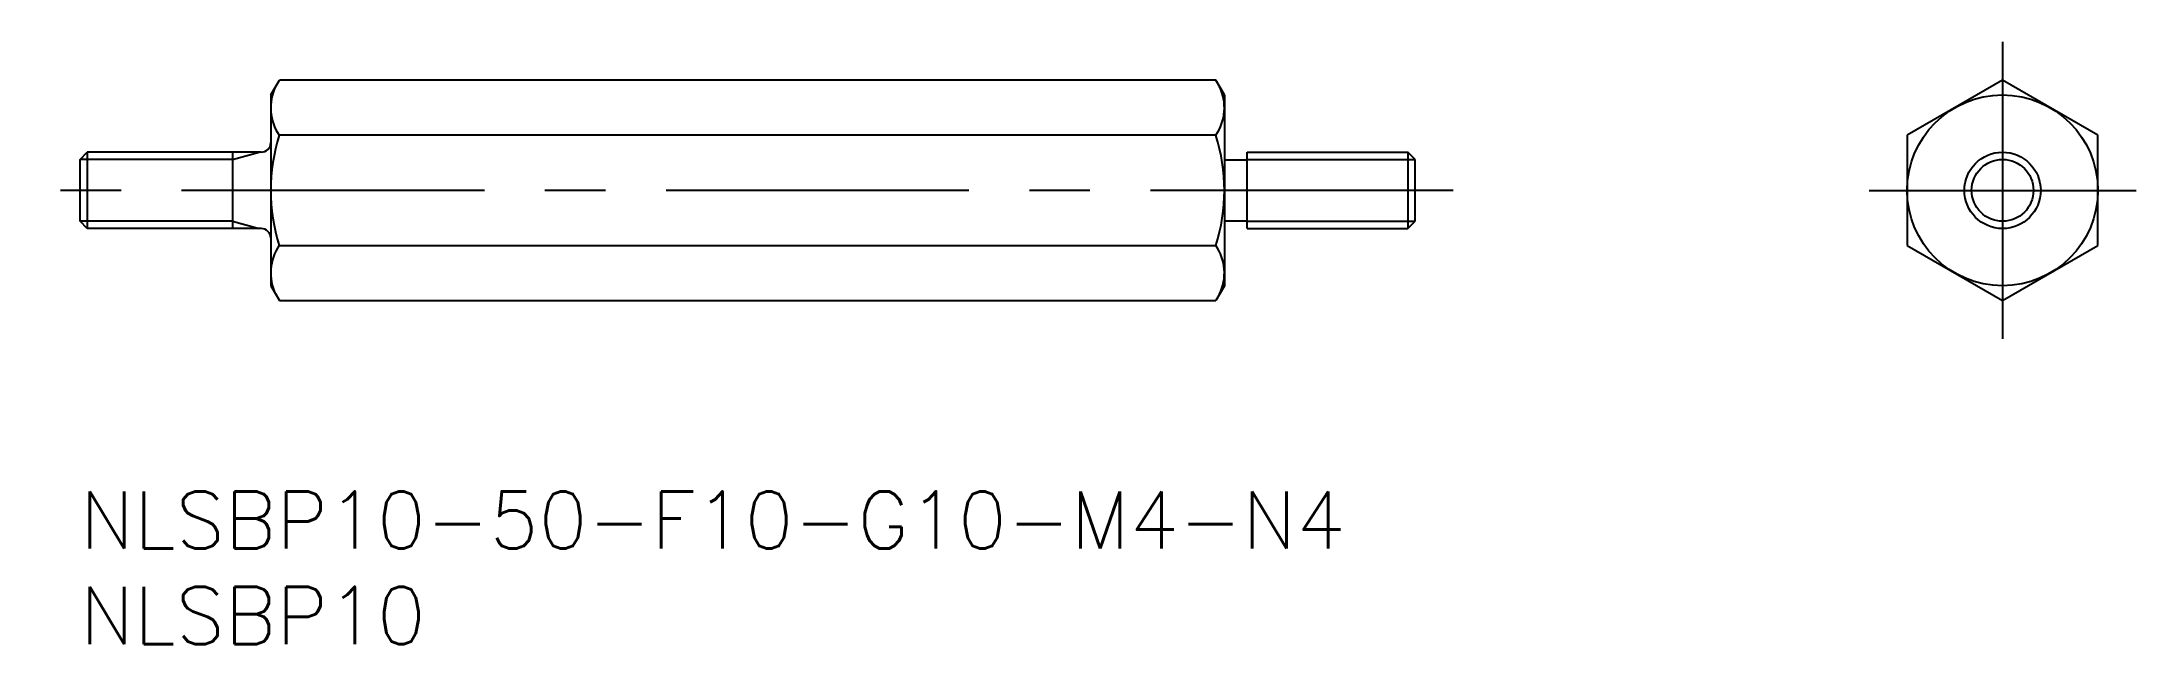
# Model space of a CAD drawing. Extents: x -2 to 108, y -8 to 24.
import ezdxf

# ---------------------------------------------------------------- set-up
doc = ezdxf.new("R2010")
doc.units = 0
doc.header["$LTSCALE"] = 0.5
doc.linetypes.add('CENTER', pattern=[50.8, 31.75, -6.35, 6.35, -6.35])
for name, color, linetype in [('MSM_CENTER', 1, 'CENTER'), ('MSM_CONTINUOUS', 7, 'CONTINUOUS'), ('MSM_NARROW', 5, 'CONTINUOUS'), ('MSM_PART_NUMBER', 7, 'CONTINUOUS')]:
    doc.layers.add(name, color=color, linetype=linetype)
doc.styles.get("Standard").update_dxf_attribs({"font": 'txt.shx', "height": 3, "bigfont": 'bigfont.shx'})

# ---------------------------------------------------------------- blocks, each defined once
blk = doc.blocks.new('*U4')
at = {"layer": 'MSM_PART_NUMBER'}
blk.add_text('NLSBP10-50-F10-G10-M4-N4', height=3, dxfattribs=at).set_placement((0, -3))
blk = doc.blocks.new('*U5')
at = {"layer": 'MSM_PART_NUMBER'}
blk.add_text('NLSBP10', height=3, dxfattribs=at).set_placement((0, -8))

msp = doc.modelspace()

# ---------------------------------------------------------------- linework, layer by layer
at = {"layer": 'MSM_CENTER'}
for p, q in [((100.8, 23.55), (100.8, 8)), ((72, 15.77), (-2, 15.77)), ((93.8, 15.77), (107.8, 15.77))]:
    msp.add_line(p, q, dxfattribs=at)
at = {"layer": 'MSM_CONTINUOUS'}
for p, q in [((10, 20.77), (10.45, 21.55)), ((59.55, 21.55), (10.45, 21.55)), ((60, 20.77), (59.55, 21.55)), ((100.8, 21.55), (95.8, 18.66)), ((105.8, 18.66), (100.8, 21.55)), ((10, 20.77), (10, 10.77)), ((60, 20.77), (60, 10.77)), ((0, 17.39), (0.38, 17.77)), ((9.5, 17.77), (0.38, 17.77)), ((0.38, 17.77), (0.38, 13.77)), ((8, 17.77), (8, 13.77)), ((59.55, 18.66), (10.45, 18.66)), ((61.2, 17.77), (69.62, 17.77)), ((61.2, 13.77), (61.2, 17.77)), ((70, 17.39), (69.62, 17.77)), ((69.62, 17.77), (69.62, 13.77)), ((95.8, 18.66), (95.8, 12.89)), ((105.8, 12.89), (105.8, 18.66)), ((0, 14.15), (0, 17.39)), ((60, 17.37), (61.2, 17.37)), ((70, 14.15), (70, 17.39)), ((0.38, 13.77), (0, 14.15)), ((9.5, 13.77), (0.38, 13.77)), ((60, 14.17), (61.2, 14.17)), ((61.2, 13.77), (69.62, 13.77)), ((69.62, 13.77), (70, 14.15)), ((10.45, 12.89), (59.55, 12.89)), ((95.8, 12.89), (100.8, 10)), ((100.8, 10), (105.8, 12.89)), ((10, 10.77), (10.45, 10)), ((10.45, 10), (59.55, 10)), ((60, 10.77), (59.55, 10))]:
    msp.add_line(p, q, dxfattribs=at)
for radius in [5, 2]:
    msp.add_circle((100.8, 15.77), radius, dxfattribs=at)
for centre, radius, start, end in [((12.56, 20.1), 2.56, 154.3842, 214.3842), ((57.44, 20.1), 2.56, 325.6158, 25.6158), ((9.5, 18.27), 0.5, 270, 0), ((19.55, 15.77), 9.55, 162.412, 197.588), ((50.45, 15.77), 9.55, 342.412, 17.588), ((9.5, 13.27), 0.5, 0, 90), ((12.56, 11.44), 2.56, 145.6158, 205.6158), ((57.44, 11.44), 2.56, 334.3842, 34.3842)]:
    msp.add_arc(centre, radius, start, end, dxfattribs=at)
at = {"layer": 'MSM_NARROW'}
for p, q in [((8, 17.39), (9.4, 17.77)), ((8, 17.39), (0, 17.39)), ((61.2, 17.39), (70, 17.39)), ((8, 14.15), (0, 14.15)), ((8, 14.15), (9.4, 13.77)), ((61.2, 14.15), (70, 14.15))]:
    msp.add_line(p, q, dxfattribs=at)
msp.add_circle((100.8, 15.77), 1.62, dxfattribs=at)

# ---------------------------------------------------------------- block references
at = {"layer": 'MSM_CONTINUOUS'}
for name in ['*U4', '*U5']:
    msp.add_blockref(name, (0, 0), dxfattribs=at)

doc.saveas('drawing.dxf')
